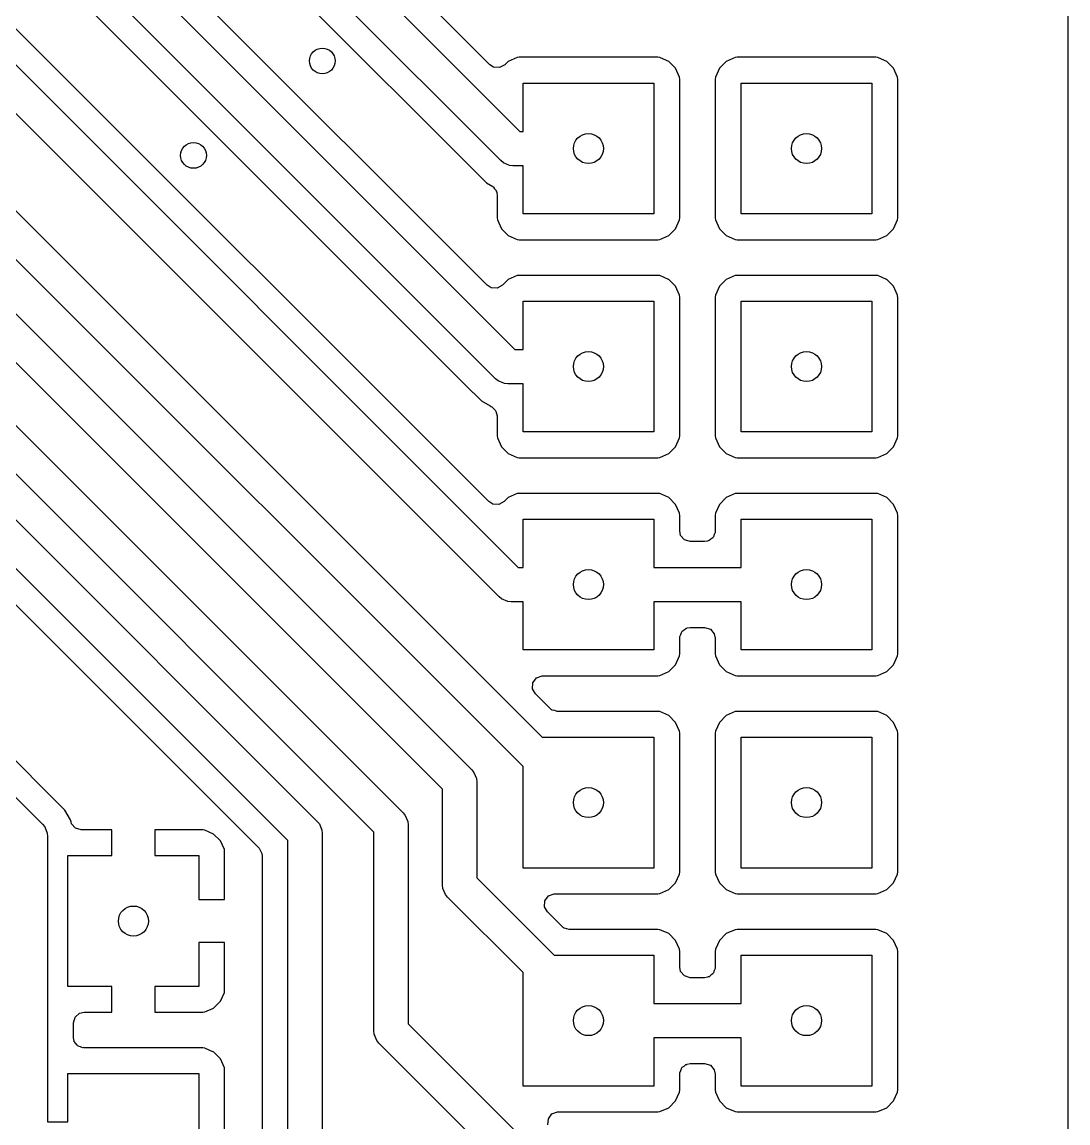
# Model space of a CAD drawing. Extents: x 0.22 to 2.58, y 0.22 to 2.18.
# Drawn here: x 2.102 to 2.582, y 1.202 to 1.707 of the extents above; entities that cross this region are included whole.
import ezdxf

# ---------------------------------------------------------------- set-up
doc = ezdxf.new("R2010")
doc.units = 0
doc.header["$MEASUREMENT"] = 0
doc.layers.add('BLACK', color=7, linetype='CONTINUOUS')

msp = doc.modelspace()

# ---------------------------------------------------------------- linework, layer by layer
at = {"layer": 'BLACK', "linetype": 'CONTINUOUS'}
for p, q in [((2.58211, 2.1772), (2.58211, 0.22278)), ((2.2162, 1.77132), (2.33082, 1.65669)), ((2.317, 1.68725), (2.23405, 1.77019)), ((2.32199, 1.64325), (2.20737, 1.75787)), ((2.2039, 1.74461), (2.31179, 1.63672)), ((2.1473, 1.73785), (2.32846, 1.55669)), ((2.31582, 1.58607), (2.16417, 1.73771)), ((2.31963, 1.54325), (2.13847, 1.72441)), ((2.135, 1.71115), (2.30926, 1.53689)), ((2.08234, 1.70439), (2.33003, 1.45669)), ((2.3166, 1.48685), (2.09921, 1.70424)), ((2.3212, 1.44325), (2.07351, 1.69094)), ((2.31874, 1.68612), (2.317, 1.68725)), ((2.3239, 1.68725), (2.32149, 1.68593)), ((2.3254, 1.68875), (2.3239, 1.68725)), ((2.32945, 1.69053), (2.3254, 1.68875)), ((2.3254, 1.68875), (2.3254, 1.68875)), ((2.33044, 1.69065), (2.32945, 1.69053)), ((2.32945, 1.69053), (2.32945, 1.69053)), ((2.39397, 1.69065), (2.33044, 1.69065)), ((2.33044, 1.69065), (2.33044, 1.69065)), ((2.39496, 1.69053), (2.39397, 1.69065)), ((2.39803, 1.68918), (2.39496, 1.69053)), ((2.39901, 1.68875), (2.39803, 1.68918)), ((2.40213, 1.68562), (2.39901, 1.68875)), ((2.4254, 1.68875), (2.42228, 1.68562)), ((2.42945, 1.69053), (2.4254, 1.68875)), ((2.43044, 1.69065), (2.42945, 1.69053)), ((2.42945, 1.69053), (2.42945, 1.69053)), ((2.49397, 1.69065), (2.43044, 1.69065)), ((2.43044, 1.69065), (2.43044, 1.69065)), ((2.49496, 1.69053), (2.49397, 1.69065)), ((2.49803, 1.68918), (2.49496, 1.69053)), ((2.49901, 1.68875), (2.49803, 1.68918)), ((2.50213, 1.68562), (2.49901, 1.68875)), ((2.32149, 1.68593), (2.31874, 1.68612)), ((2.40392, 1.68157), (2.40213, 1.68562)), ((2.40404, 1.68059), (2.40392, 1.68157)), ((2.40392, 1.68157), (2.40392, 1.68157)), ((2.40392, 1.68157), (2.40392, 1.68157)), ((2.42049, 1.68157), (2.42037, 1.68059)), ((2.42228, 1.68562), (2.42049, 1.68157)), ((2.42049, 1.68157), (2.42049, 1.68157)), ((2.50392, 1.68157), (2.50213, 1.68562)), ((2.50395, 1.68133), (2.50392, 1.68157)), ((2.50392, 1.68157), (2.50392, 1.68157)), ((2.50392, 1.68157), (2.50392, 1.68157)), ((2.3322, 1.65669), (2.3322, 1.67882)), ((2.3322, 1.67882), (2.3922, 1.67882)), ((2.3922, 1.67882), (2.3922, 1.61882)), ((2.40404, 1.61705), (2.40404, 1.68059)), ((2.40404, 1.68059), (2.40404, 1.68059)), ((2.40404, 1.68059), (2.40404, 1.68059)), ((2.40404, 1.68059), (2.40404, 1.68059)), ((2.42037, 1.68059), (2.42037, 1.61705)), ((2.4322, 1.61882), (2.4322, 1.67882)), ((2.4322, 1.67882), (2.4922, 1.67882)), ((2.4922, 1.67882), (2.4922, 1.61882)), ((2.50404, 1.68059), (2.50395, 1.68133)), ((2.50404, 1.61705), (2.50404, 1.68059)), ((2.04887, 1.67092), (2.34098, 1.37882)), ((2.3322, 1.36532), (2.04005, 1.65748)), ((2.33082, 1.65669), (2.3322, 1.65669)), ((2.32318, 1.64227), (2.32199, 1.64325)), ((2.32602, 1.6411), (2.32318, 1.64227)), ((2.0351, 1.63746), (2.30872, 1.36384)), ((2.31179, 1.63672), (2.31179, 1.63672)), ((2.31179, 1.63672), (2.31546, 1.63305)), ((2.32756, 1.64094), (2.32602, 1.6411)), ((2.3322, 1.64094), (2.32756, 1.64094)), ((2.3322, 1.61882), (2.3322, 1.64094)), ((2.31546, 1.63305), (2.31829, 1.63142)), ((2.31829, 1.63142), (2.3186, 1.63116)), ((2.3186, 1.63116), (2.31915, 1.63035)), ((2.31915, 1.63035), (2.31983, 1.62963)), ((2.31983, 1.62963), (2.31994, 1.62918)), ((2.31994, 1.62918), (2.32014, 1.62888)), ((2.32014, 1.62888), (2.32016, 1.62829)), ((2.32016, 1.62829), (2.32037, 1.6274)), ((2.32037, 1.6274), (2.32037, 1.61705)), ((2.29528, 1.35501), (2.02627, 1.62402)), ((2.32037, 1.61705), (2.32037, 1.61705)), ((2.32037, 1.61705), (2.32049, 1.61606)), ((2.32049, 1.61606), (2.32049, 1.61606)), ((2.32049, 1.61606), (2.32228, 1.61202)), ((2.3922, 1.61882), (2.3322, 1.61882)), ((2.40213, 1.61202), (2.40392, 1.61606)), ((2.40392, 1.61606), (2.40404, 1.61705)), ((2.42037, 1.61705), (2.42037, 1.61705)), ((2.42037, 1.61705), (2.42049, 1.61606)), ((2.42049, 1.61606), (2.42049, 1.61606)), ((2.42049, 1.61606), (2.42228, 1.61202)), ((2.4922, 1.61882), (2.4322, 1.61882)), ((2.50213, 1.61202), (2.50392, 1.61606)), ((2.50392, 1.61606), (2.50404, 1.61705)), ((2.32228, 1.61202), (2.32228, 1.61202)), ((2.32228, 1.61202), (2.3254, 1.60889)), ((2.39901, 1.60889), (2.40213, 1.61202)), ((2.42228, 1.61202), (2.42228, 1.61202)), ((2.42228, 1.61202), (2.4254, 1.60889)), ((2.49901, 1.60889), (2.50213, 1.61202)), ((2.3254, 1.60889), (2.32945, 1.6071)), ((2.32945, 1.6071), (2.33044, 1.60699)), ((2.33044, 1.60699), (2.39397, 1.60699)), ((2.39397, 1.60699), (2.39496, 1.6071)), ((2.39397, 1.60699), (2.39397, 1.60699)), ((2.39397, 1.60699), (2.39397, 1.60699)), ((2.39496, 1.6071), (2.39901, 1.60889)), ((2.39496, 1.6071), (2.39496, 1.6071)), ((2.39496, 1.6071), (2.39496, 1.6071)), ((2.4254, 1.60889), (2.42945, 1.6071)), ((2.42945, 1.6071), (2.43044, 1.60699)), ((2.43044, 1.60699), (2.49397, 1.60699)), ((2.49397, 1.60699), (2.49496, 1.6071)), ((2.49397, 1.60699), (2.49397, 1.60699)), ((2.49397, 1.60699), (2.49397, 1.60699)), ((2.49496, 1.6071), (2.49901, 1.60889)), ((2.49496, 1.6071), (2.49496, 1.6071)), ((2.49496, 1.6071), (2.49496, 1.6071)), ((2.01738, 1.60399), (2.27722, 1.34415)), ((2.26378, 1.33532), (2.00855, 1.59055)), ((2.31756, 1.58494), (2.31582, 1.58607)), ((2.32272, 1.58607), (2.32031, 1.58475)), ((2.3254, 1.58875), (2.32272, 1.58607)), ((2.32945, 1.59053), (2.3254, 1.58875)), ((2.33044, 1.59065), (2.32945, 1.59053)), ((2.32945, 1.59053), (2.32945, 1.59053)), ((2.39397, 1.59065), (2.33044, 1.59065)), ((2.33044, 1.59065), (2.33044, 1.59065)), ((2.39496, 1.59053), (2.39397, 1.59065)), ((2.39892, 1.58879), (2.39496, 1.59053)), ((2.39901, 1.58875), (2.39892, 1.58879)), ((2.40213, 1.58562), (2.39901, 1.58875)), ((2.40392, 1.58157), (2.40213, 1.58562)), ((2.42228, 1.58562), (2.42049, 1.58157)), ((2.4254, 1.58875), (2.42228, 1.58562)), ((2.42945, 1.59053), (2.4254, 1.58875)), ((2.43044, 1.59065), (2.42945, 1.59053)), ((2.42945, 1.59053), (2.42945, 1.59053)), ((2.49397, 1.59065), (2.43044, 1.59065)), ((2.43044, 1.59065), (2.43044, 1.59065)), ((2.49496, 1.59053), (2.49397, 1.59065)), ((2.49892, 1.58879), (2.49496, 1.59053)), ((2.49901, 1.58875), (2.49892, 1.58879)), ((2.50213, 1.58562), (2.49901, 1.58875)), ((2.50392, 1.58157), (2.50213, 1.58562)), ((2.32031, 1.58475), (2.31756, 1.58494)), ((2.40404, 1.58059), (2.40392, 1.58157)), ((2.40392, 1.58157), (2.40392, 1.58157)), ((2.40392, 1.58157), (2.40392, 1.58157)), ((2.40404, 1.51705), (2.40404, 1.58059)), ((2.40404, 1.58059), (2.40404, 1.58059)), ((2.40404, 1.58059), (2.40404, 1.58059)), ((2.40404, 1.58059), (2.40404, 1.58059)), ((2.42049, 1.58157), (2.42037, 1.58059)), ((2.42037, 1.58059), (2.42037, 1.51705)), ((2.42049, 1.58157), (2.42049, 1.58157)), ((2.50399, 1.58094), (2.50392, 1.58157)), ((2.50392, 1.58157), (2.50392, 1.58157)), ((2.50392, 1.58157), (2.50392, 1.58157)), ((2.50404, 1.58059), (2.50399, 1.58094)), ((2.50404, 1.51705), (2.50404, 1.58059)), ((2.3322, 1.55669), (2.3322, 1.57882)), ((2.3322, 1.57882), (2.3922, 1.57882)), ((2.3922, 1.57882), (2.3922, 1.51882)), ((2.4322, 1.51882), (2.4322, 1.57882)), ((2.4322, 1.57882), (2.4922, 1.57882)), ((2.4922, 1.57882), (2.4922, 1.51882)), ((2.00754, 1.57053), (2.23785, 1.34021)), ((2.22441, 1.33138), (1.99871, 1.55709)), ((2.32846, 1.55669), (2.3322, 1.55669)), ((1.99524, 1.54383), (2.21115, 1.32791)), ((2.32082, 1.54227), (2.31963, 1.54325)), ((2.32366, 1.5411), (2.32082, 1.54227)), ((2.3252, 1.54094), (2.32366, 1.5411)), ((2.3322, 1.54094), (2.3252, 1.54094)), ((2.3322, 1.51882), (2.3322, 1.54094)), ((1.91368, 1.53706), (2.11187, 1.33887)), ((2.12207, 1.34541), (1.93055, 1.53692)), ((2.30926, 1.53689), (2.30926, 1.53689)), ((2.30926, 1.53689), (2.30943, 1.53672)), ((2.30943, 1.53672), (2.30943, 1.53672)), ((2.30943, 1.53672), (2.3131, 1.53305)), ((2.3131, 1.53305), (2.31707, 1.53076)), ((2.31707, 1.53076), (2.31759, 1.53046)), ((2.31759, 1.53046), (2.31761, 1.53045)), ((2.31761, 1.53045), (2.31789, 1.53029)), ((2.31789, 1.53029), (2.31865, 1.52951)), ((2.31865, 1.52951), (2.3195, 1.52883)), ((2.3195, 1.52883), (2.3196, 1.52854)), ((2.3196, 1.52854), (2.31981, 1.52832)), ((2.31981, 1.52832), (2.32003, 1.52725)), ((2.32003, 1.52725), (2.32037, 1.52622)), ((2.32037, 1.52622), (2.32037, 1.52604)), ((2.32037, 1.52604), (2.32037, 1.51705)), ((2.32037, 1.51705), (2.32037, 1.51705)), ((2.32037, 1.51705), (2.32049, 1.51606)), ((2.32049, 1.51606), (2.32049, 1.51606)), ((2.32049, 1.51606), (2.32228, 1.51202)), ((2.3922, 1.51882), (2.3322, 1.51882)), ((2.40213, 1.51202), (2.40392, 1.51606)), ((2.40392, 1.51606), (2.40404, 1.51705)), ((2.42037, 1.51705), (2.42037, 1.51705)), ((2.42037, 1.51705), (2.42049, 1.51606)), ((2.42049, 1.51606), (2.42049, 1.51606)), ((2.42049, 1.51606), (2.42228, 1.51202)), ((2.4922, 1.51882), (2.4322, 1.51882)), ((2.50213, 1.51202), (2.50392, 1.51606)), ((2.50392, 1.51606), (2.50404, 1.51705)), ((2.32228, 1.51202), (2.32228, 1.51202)), ((2.32228, 1.51202), (2.3254, 1.50889)), ((2.39901, 1.50889), (2.40213, 1.51202)), ((2.42228, 1.51202), (2.42228, 1.51202)), ((2.42228, 1.51202), (2.4254, 1.50889)), ((2.49901, 1.50889), (2.50213, 1.51202)), ((2.3254, 1.50889), (2.32945, 1.5071)), ((2.32945, 1.5071), (2.33044, 1.50699)), ((2.33044, 1.50699), (2.39397, 1.50699)), ((2.39397, 1.50699), (2.39496, 1.5071)), ((2.39397, 1.50699), (2.39397, 1.50699)), ((2.39397, 1.50699), (2.39397, 1.50699)), ((2.39496, 1.5071), (2.39901, 1.50889)), ((2.39496, 1.5071), (2.39496, 1.5071)), ((2.39496, 1.5071), (2.39496, 1.5071)), ((2.4254, 1.50889), (2.42945, 1.5071)), ((2.42945, 1.5071), (2.43044, 1.50699)), ((2.43044, 1.50699), (2.49397, 1.50699)), ((2.49397, 1.50699), (2.49496, 1.5071)), ((2.49397, 1.50699), (2.49397, 1.50699)), ((2.49397, 1.50699), (2.49397, 1.50699)), ((2.49496, 1.5071), (2.49901, 1.50889)), ((2.49496, 1.5071), (2.49496, 1.5071)), ((2.49496, 1.5071), (2.49496, 1.5071)), ((2.32945, 1.49053), (2.3254, 1.48875)), ((2.33044, 1.49065), (2.32945, 1.49053)), ((2.32945, 1.49053), (2.32945, 1.49053)), ((2.39397, 1.49065), (2.33044, 1.49065)), ((2.33044, 1.49065), (2.33044, 1.49065)), ((2.39496, 1.49053), (2.39397, 1.49065)), ((2.39901, 1.48875), (2.39496, 1.49053)), ((2.42945, 1.49053), (2.4254, 1.48875)), ((2.43044, 1.49065), (2.42945, 1.49053)), ((2.42945, 1.49053), (2.42945, 1.49053)), ((2.49397, 1.49065), (2.43044, 1.49065)), ((2.43044, 1.49065), (2.43044, 1.49065)), ((2.49496, 1.49053), (2.49397, 1.49065)), ((2.49901, 1.48875), (2.49496, 1.49053)), ((2.31835, 1.48573), (2.3166, 1.48685)), ((2.32109, 1.48554), (2.31835, 1.48573)), ((2.32351, 1.48685), (2.32109, 1.48554)), ((2.3254, 1.48875), (2.32351, 1.48685)), ((2.40213, 1.48562), (2.39901, 1.48875)), ((2.39901, 1.48875), (2.39901, 1.48875)), ((2.40392, 1.48157), (2.40213, 1.48562)), ((2.42228, 1.48562), (2.42049, 1.48157)), ((2.4254, 1.48875), (2.42228, 1.48562)), ((2.50213, 1.48562), (2.49901, 1.48875)), ((2.49901, 1.48875), (2.49901, 1.48875)), ((2.50392, 1.48157), (2.50213, 1.48562)), ((2.40395, 1.4813), (2.40392, 1.48157)), ((2.40392, 1.48157), (2.40392, 1.48157)), ((2.40392, 1.48157), (2.40392, 1.48157)), ((2.40404, 1.48059), (2.40395, 1.4813)), ((2.40404, 1.48058), (2.40404, 1.48059)), ((2.40404, 1.47341), (2.40404, 1.48058)), ((2.42049, 1.48157), (2.42037, 1.48059)), ((2.42037, 1.48059), (2.42037, 1.47341)), ((2.42049, 1.48157), (2.42049, 1.48157)), ((2.50395, 1.4813), (2.50392, 1.48157)), ((2.50392, 1.48157), (2.50392, 1.48157)), ((2.50392, 1.48157), (2.50392, 1.48157)), ((2.50404, 1.48059), (2.50395, 1.4813)), ((2.50404, 1.41705), (2.50404, 1.48059)), ((2.3322, 1.45669), (2.3322, 1.47882)), ((2.3322, 1.47882), (2.3922, 1.47882)), ((2.3922, 1.47882), (2.3922, 1.45669)), ((2.4322, 1.45669), (2.4322, 1.47882)), ((2.4322, 1.47882), (2.4922, 1.47882)), ((2.4922, 1.47882), (2.4922, 1.41882)), ((2.40448, 1.47138), (2.40404, 1.47341)), ((2.40628, 1.4693), (2.40448, 1.47138)), ((2.41831, 1.46965), (2.41752, 1.46896)), ((2.41918, 1.47021), (2.41831, 1.46965)), ((2.41933, 1.47053), (2.41918, 1.47021)), ((2.4196, 1.47077), (2.41933, 1.47053)), ((2.41989, 1.47176), (2.4196, 1.47077)), ((2.42032, 1.47271), (2.41989, 1.47176)), ((2.42037, 1.47341), (2.42027, 1.47306)), ((2.42027, 1.47306), (2.42032, 1.47271)), ((2.40892, 1.46852), (2.40628, 1.4693)), ((2.41549, 1.46852), (2.40892, 1.46852)), ((2.41687, 1.46872), (2.41549, 1.46852)), ((2.41711, 1.46887), (2.41687, 1.46872)), ((2.41752, 1.46896), (2.41711, 1.46887)), ((2.33003, 1.45669), (2.3322, 1.45669)), ((2.3922, 1.45669), (2.4322, 1.45669)), ((2.3224, 1.44227), (2.3212, 1.44325)), ((2.32524, 1.4411), (2.3224, 1.44227)), ((2.32677, 1.44094), (2.32524, 1.4411)), ((2.3322, 1.44094), (2.32677, 1.44094)), ((2.3322, 1.41882), (2.3322, 1.44094)), ((2.4322, 1.44094), (2.3922, 1.44094)), ((2.3922, 1.44094), (2.3922, 1.41882)), ((2.4322, 1.41882), (2.4322, 1.44094)), ((2.40754, 1.42892), (2.40892, 1.42911)), ((2.40892, 1.42911), (2.41549, 1.42911)), ((2.41549, 1.42911), (2.41813, 1.42834)), ((2.40404, 1.42423), (2.40414, 1.42457)), ((2.40404, 1.41705), (2.40404, 1.42423)), ((2.40409, 1.42493), (2.40452, 1.42587)), ((2.40414, 1.42457), (2.40409, 1.42493)), ((2.40452, 1.42587), (2.40481, 1.42687)), ((2.40481, 1.42687), (2.40508, 1.42711)), ((2.40508, 1.42711), (2.40523, 1.42743)), ((2.40523, 1.42743), (2.4061, 1.42799)), ((2.4061, 1.42799), (2.40689, 1.42867)), ((2.40689, 1.42867), (2.4073, 1.42876)), ((2.4073, 1.42876), (2.40754, 1.42892)), ((2.41813, 1.42834), (2.41993, 1.42626)), ((2.41993, 1.42626), (2.42037, 1.42423)), ((2.42037, 1.42423), (2.42037, 1.41705)), ((2.3922, 1.41882), (2.3322, 1.41882)), ((2.40213, 1.41202), (2.40392, 1.41606)), ((2.40392, 1.41606), (2.40404, 1.41705)), ((2.42037, 1.41705), (2.42037, 1.41705)), ((2.42037, 1.41705), (2.42049, 1.41606)), ((2.42049, 1.41606), (2.42049, 1.41606)), ((2.42049, 1.41606), (2.42228, 1.41202)), ((2.4922, 1.41882), (2.4322, 1.41882)), ((2.50213, 1.41202), (2.50392, 1.41606)), ((2.50392, 1.41606), (2.50404, 1.41705)), ((2.39496, 1.4071), (2.39901, 1.40889)), ((2.39901, 1.40889), (2.40213, 1.41202)), ((2.42228, 1.41202), (2.42228, 1.41202)), ((2.42228, 1.41202), (2.4254, 1.40889)), ((2.4254, 1.40889), (2.42945, 1.4071)), ((2.49496, 1.4071), (2.49901, 1.40889)), ((2.49901, 1.40889), (2.50213, 1.41202)), ((2.33675, 1.40381), (2.3384, 1.40601)), ((2.3384, 1.40601), (2.34098, 1.40698)), ((2.34098, 1.40698), (2.34132, 1.40699)), ((2.34132, 1.40699), (2.39397, 1.40699)), ((2.39397, 1.40699), (2.39496, 1.4071)), ((2.39397, 1.40699), (2.39397, 1.40699)), ((2.39397, 1.40699), (2.39397, 1.40699)), ((2.39496, 1.4071), (2.39496, 1.4071)), ((2.39496, 1.4071), (2.39496, 1.4071)), ((2.42945, 1.4071), (2.43044, 1.40699)), ((2.43044, 1.40699), (2.49397, 1.40699)), ((2.49397, 1.40699), (2.49496, 1.4071)), ((2.49397, 1.40699), (2.49397, 1.40699)), ((2.49397, 1.40699), (2.49397, 1.40699)), ((2.49496, 1.4071), (2.49496, 1.4071)), ((2.49496, 1.4071), (2.49496, 1.4071)), ((2.33656, 1.40107), (2.33675, 1.40381)), ((2.33787, 1.39865), (2.33656, 1.40107)), ((2.34445, 1.39208), (2.33787, 1.39865)), ((2.34526, 1.39142), (2.34445, 1.39208)), ((2.34536, 1.39139), (2.34526, 1.39142)), ((2.34556, 1.39125), (2.34536, 1.39139)), ((2.34674, 1.39099), (2.34556, 1.39125)), ((2.3479, 1.39065), (2.34674, 1.39099)), ((2.39397, 1.39065), (2.3479, 1.39065)), ((2.39496, 1.39053), (2.39397, 1.39065)), ((2.39397, 1.39065), (2.39397, 1.39065)), ((2.39901, 1.38875), (2.39496, 1.39053)), ((2.40213, 1.38562), (2.39901, 1.38875)), ((2.39901, 1.38875), (2.39901, 1.38875)), ((2.4254, 1.38875), (2.42228, 1.38562)), ((2.42945, 1.39053), (2.4254, 1.38875)), ((2.43044, 1.39065), (2.42945, 1.39053)), ((2.42945, 1.39053), (2.42945, 1.39053)), ((2.49397, 1.39065), (2.43044, 1.39065)), ((2.43044, 1.39065), (2.43044, 1.39065)), ((2.49496, 1.39053), (2.49397, 1.39065)), ((2.49901, 1.38875), (2.49496, 1.39053)), ((2.50213, 1.38562), (2.49901, 1.38875)), ((2.49901, 1.38875), (2.49901, 1.38875)), ((2.40392, 1.38157), (2.40213, 1.38562)), ((2.42228, 1.38562), (2.42049, 1.38157)), ((2.50392, 1.38157), (2.50213, 1.38562)), ((2.34098, 1.37882), (2.3922, 1.37882)), ((2.3922, 1.37882), (2.3922, 1.31882)), ((2.40404, 1.38059), (2.40392, 1.38157)), ((2.40392, 1.38157), (2.40392, 1.38157)), ((2.40392, 1.38157), (2.40392, 1.38157)), ((2.40404, 1.31705), (2.40404, 1.38059)), ((2.40404, 1.38059), (2.40404, 1.38059)), ((2.40404, 1.38059), (2.40404, 1.38059)), ((2.40404, 1.38059), (2.40404, 1.38059)), ((2.42049, 1.38157), (2.42037, 1.38059)), ((2.42037, 1.38059), (2.42037, 1.31705)), ((2.42049, 1.38157), (2.42049, 1.38157)), ((2.4322, 1.31882), (2.4322, 1.37882)), ((2.4322, 1.37882), (2.4922, 1.37882)), ((2.4922, 1.37882), (2.4922, 1.31882)), ((2.50404, 1.38059), (2.50392, 1.38157)), ((2.50392, 1.38157), (2.50392, 1.38157)), ((2.50392, 1.38157), (2.50392, 1.38157)), ((2.50404, 1.31705), (2.50404, 1.38059)), ((2.50404, 1.38059), (2.50404, 1.38059)), ((2.30872, 1.36384), (2.3097, 1.36264)), ((2.3322, 1.31882), (2.3322, 1.36532)), ((2.3097, 1.36264), (2.31087, 1.3598)), ((2.31087, 1.3598), (2.31102, 1.35827)), ((2.29528, 1.31102), (2.29528, 1.35501)), ((2.31102, 1.35827), (2.31102, 1.31429)), ((2.12466, 1.34091), (2.12207, 1.34541)), ((2.27722, 1.34415), (2.2782, 1.34296)), ((2.11187, 1.33887), (2.11285, 1.33768)), ((2.12493, 1.33992), (2.12466, 1.34091)), ((2.12466, 1.34091), (2.12466, 1.34091)), ((2.12466, 1.34091), (2.12466, 1.34091)), ((2.1252, 1.33915), (2.12493, 1.33992)), ((2.127, 1.33707), (2.1252, 1.33915)), ((2.23785, 1.34021), (2.23883, 1.33902)), ((2.23883, 1.33902), (2.24001, 1.33618)), ((2.2782, 1.34296), (2.27938, 1.34012)), ((2.27938, 1.34012), (2.27953, 1.33858)), ((2.27953, 1.33858), (2.27953, 1.24736)), ((2.11285, 1.33768), (2.11402, 1.33484)), ((2.11402, 1.33484), (2.11417, 1.33331)), ((2.11417, 1.33331), (2.11417, 1.20236)), ((2.12964, 1.3363), (2.127, 1.33707)), ((2.1437, 1.3363), (2.12964, 1.3363)), ((2.1437, 1.32449), (2.1437, 1.3363)), ((2.18531, 1.3363), (2.16339, 1.3363)), ((2.16339, 1.3363), (2.16339, 1.32449)), ((2.18629, 1.33618), (2.18531, 1.3363)), ((2.19033, 1.3344), (2.18629, 1.33618)), ((2.19346, 1.33128), (2.19033, 1.3344)), ((2.19033, 1.3344), (2.19033, 1.3344)), ((2.24001, 1.33618), (2.24016, 1.33465)), ((2.24016, 1.33465), (2.24016, 1.18043)), ((2.26378, 1.24409), (2.26378, 1.33532)), ((2.19524, 1.32724), (2.19346, 1.33128)), ((2.19346, 1.33128), (2.19346, 1.33128)), ((2.22441, 1.17717), (2.22441, 1.33138)), ((2.12354, 1.26449), (2.12354, 1.32449)), ((2.12354, 1.32449), (2.1437, 1.32449)), ((2.16339, 1.32449), (2.18354, 1.32449)), ((2.18354, 1.32449), (2.18354, 1.30433)), ((2.19535, 1.32625), (2.19524, 1.32724)), ((2.19524, 1.32724), (2.19524, 1.32724)), ((2.19535, 1.30433), (2.19535, 1.32625)), ((2.19535, 1.32625), (2.19535, 1.32625)), ((2.21115, 1.32791), (2.21247, 1.3255)), ((2.21247, 1.3255), (2.21258, 1.32446)), ((2.21258, 1.32446), (2.21258, 1.1814)), ((2.3922, 1.31882), (2.3322, 1.31882)), ((2.4922, 1.31882), (2.4322, 1.31882)), ((2.31102, 1.31429), (2.34649, 1.27882)), ((2.40213, 1.31202), (2.40392, 1.31606)), ((2.40392, 1.31606), (2.40404, 1.31705)), ((2.42037, 1.31705), (2.42037, 1.31705)), ((2.42037, 1.31705), (2.42049, 1.31606)), ((2.42049, 1.31606), (2.42049, 1.31606)), ((2.42049, 1.31606), (2.42228, 1.31202)), ((2.50213, 1.31202), (2.50392, 1.31606)), ((2.50392, 1.31606), (2.50404, 1.31705)), ((2.29543, 1.30949), (2.29528, 1.31102)), ((2.2966, 1.30665), (2.29543, 1.30949)), ((2.39496, 1.3071), (2.39901, 1.30889)), ((2.39901, 1.30889), (2.40213, 1.31202)), ((2.42228, 1.31202), (2.42228, 1.31202)), ((2.42228, 1.31202), (2.4254, 1.30889)), ((2.4254, 1.30889), (2.42945, 1.3071)), ((2.49496, 1.3071), (2.49901, 1.30889)), ((2.49901, 1.30889), (2.50213, 1.31202)), ((2.18354, 1.30433), (2.19535, 1.30433)), ((2.29758, 1.30546), (2.2966, 1.30665)), ((2.3322, 1.27083), (2.29758, 1.30546)), ((2.34207, 1.30107), (2.34226, 1.30381)), ((2.34226, 1.30381), (2.34391, 1.30601)), ((2.34391, 1.30601), (2.34649, 1.30698)), ((2.34649, 1.30698), (2.34684, 1.30699)), ((2.34684, 1.30699), (2.39397, 1.30699)), ((2.39397, 1.30699), (2.39496, 1.3071)), ((2.39397, 1.30699), (2.39397, 1.30699)), ((2.39397, 1.30699), (2.39397, 1.30699)), ((2.39397, 1.30699), (2.39397, 1.30699)), ((2.39496, 1.3071), (2.39496, 1.3071)), ((2.39496, 1.3071), (2.39496, 1.3071)), ((2.42945, 1.3071), (2.43044, 1.30699)), ((2.43044, 1.30699), (2.49397, 1.30699)), ((2.49397, 1.30699), (2.49496, 1.3071)), ((2.49397, 1.30699), (2.49397, 1.30699)), ((2.49397, 1.30699), (2.49397, 1.30699)), ((2.49496, 1.3071), (2.49496, 1.3071)), ((2.49496, 1.3071), (2.49496, 1.3071)), ((2.34339, 1.29865), (2.34207, 1.30107)), ((2.34996, 1.29208), (2.34339, 1.29865)), ((2.35077, 1.29142), (2.34996, 1.29208)), ((2.35088, 1.29139), (2.35077, 1.29142)), ((2.35107, 1.29125), (2.35088, 1.29139)), ((2.35225, 1.29099), (2.35107, 1.29125)), ((2.35341, 1.29065), (2.35225, 1.29099)), ((2.39397, 1.29065), (2.35341, 1.29065)), ((2.39496, 1.29053), (2.39397, 1.29065)), ((2.39397, 1.29065), (2.39397, 1.29065)), ((2.39901, 1.28875), (2.39496, 1.29053)), ((2.40213, 1.28562), (2.39901, 1.28875)), ((2.39901, 1.28875), (2.39901, 1.28875)), ((2.4254, 1.28875), (2.42228, 1.28562)), ((2.42945, 1.29053), (2.4254, 1.28875)), ((2.43044, 1.29065), (2.42945, 1.29053)), ((2.42945, 1.29053), (2.42945, 1.29053)), ((2.49397, 1.29065), (2.43044, 1.29065)), ((2.43044, 1.29065), (2.43044, 1.29065)), ((2.49496, 1.29053), (2.49397, 1.29065)), ((2.49901, 1.28875), (2.49496, 1.29053)), ((2.50213, 1.28562), (2.49901, 1.28875)), ((2.49901, 1.28875), (2.49901, 1.28875)), ((2.19535, 1.28465), (2.18354, 1.28465)), ((2.18354, 1.28465), (2.18354, 1.26449)), ((2.19535, 1.26272), (2.19535, 1.28465)), ((2.40392, 1.28157), (2.40213, 1.28562)), ((2.42228, 1.28562), (2.42049, 1.28157)), ((2.50392, 1.28157), (2.50213, 1.28562)), ((2.34649, 1.27882), (2.3922, 1.27882)), ((2.3922, 1.27882), (2.3922, 1.25669)), ((2.40404, 1.28059), (2.40392, 1.28157)), ((2.40392, 1.28157), (2.40392, 1.28157)), ((2.40392, 1.28157), (2.40392, 1.28157)), ((2.40404, 1.28058), (2.40404, 1.28059)), ((2.40404, 1.28059), (2.40404, 1.28059)), ((2.40404, 1.27341), (2.40404, 1.28058)), ((2.42049, 1.28157), (2.42037, 1.28059)), ((2.42037, 1.28059), (2.42037, 1.27341)), ((2.42049, 1.28157), (2.42049, 1.28157)), ((2.4322, 1.25669), (2.4322, 1.27882)), ((2.4322, 1.27882), (2.4922, 1.27882)), ((2.4922, 1.27882), (2.4922, 1.21882)), ((2.50404, 1.28059), (2.50392, 1.28157)), ((2.50392, 1.28157), (2.50392, 1.28157)), ((2.50392, 1.28157), (2.50392, 1.28157)), ((2.50404, 1.21705), (2.50404, 1.28059)), ((2.50404, 1.28059), (2.50404, 1.28059)), ((2.40448, 1.27138), (2.40404, 1.27341)), ((2.42032, 1.27271), (2.41989, 1.27176)), ((2.42037, 1.27341), (2.42027, 1.27306)), ((2.42027, 1.27306), (2.42032, 1.27271)), ((2.3322, 1.21882), (2.3322, 1.27083)), ((2.40628, 1.2693), (2.40448, 1.27138)), ((2.40892, 1.26852), (2.40628, 1.2693)), ((2.41549, 1.26852), (2.40892, 1.26852)), ((2.41687, 1.26872), (2.41549, 1.26852)), ((2.41711, 1.26887), (2.41687, 1.26872)), ((2.41752, 1.26896), (2.41711, 1.26887)), ((2.41831, 1.26965), (2.41752, 1.26896)), ((2.41918, 1.27021), (2.41831, 1.26965)), ((2.41933, 1.27053), (2.41918, 1.27021)), ((2.4196, 1.27077), (2.41933, 1.27053)), ((2.41989, 1.27176), (2.4196, 1.27077)), ((2.1437, 1.26449), (2.12354, 1.26449)), ((2.1437, 1.25268), (2.1437, 1.26449)), ((2.18354, 1.26449), (2.16339, 1.26449)), ((2.16339, 1.26449), (2.16339, 1.25268)), ((2.19524, 1.26174), (2.19535, 1.26272)), ((2.19535, 1.26272), (2.19535, 1.26272)), ((2.19033, 1.25458), (2.19346, 1.2577)), ((2.19346, 1.2577), (2.19524, 1.26174)), ((2.19346, 1.2577), (2.19346, 1.2577)), ((2.19524, 1.26174), (2.19524, 1.26174)), ((2.12886, 1.25224), (2.13089, 1.25268)), ((2.13089, 1.25268), (2.1437, 1.25268)), ((2.16339, 1.25268), (2.18531, 1.25268)), ((2.18531, 1.25268), (2.18629, 1.25279)), ((2.18531, 1.25268), (2.18531, 1.25268)), ((2.18629, 1.25279), (2.19033, 1.25458)), ((2.18629, 1.25279), (2.18629, 1.25279)), ((2.19033, 1.25458), (2.19033, 1.25458)), ((2.3922, 1.25669), (2.4322, 1.25669)), ((2.126, 1.2478), (2.12678, 1.25043)), ((2.126, 1.2412), (2.126, 1.2478)), ((2.12678, 1.25043), (2.12886, 1.25224)), ((2.27953, 1.24736), (2.34806, 1.17882)), ((2.26393, 1.24256), (2.26378, 1.24409)), ((2.26511, 1.23972), (2.26393, 1.24256)), ((2.1262, 1.23983), (2.126, 1.2412)), ((2.12636, 1.23959), (2.1262, 1.23983)), ((2.12645, 1.23917), (2.12636, 1.23959)), ((2.12713, 1.23839), (2.12645, 1.23917)), ((2.12769, 1.23751), (2.12713, 1.23839)), ((2.12801, 1.23736), (2.12769, 1.23751)), ((2.12825, 1.23709), (2.12801, 1.23736)), ((2.26609, 1.23853), (2.26511, 1.23972)), ((2.3322, 1.17241), (2.26609, 1.23853)), ((2.4322, 1.24094), (2.3922, 1.24094)), ((2.3922, 1.24094), (2.3922, 1.21882)), ((2.4322, 1.21882), (2.4322, 1.24094)), ((2.12924, 1.2368), (2.12825, 1.23709)), ((2.13019, 1.23637), (2.12924, 1.2368)), ((2.13054, 1.23642), (2.13019, 1.23637)), ((2.13089, 1.23632), (2.13054, 1.23642)), ((2.18531, 1.23632), (2.13089, 1.23632)), ((2.1863, 1.2362), (2.18531, 1.23632)), ((2.18531, 1.23632), (2.18531, 1.23632)), ((2.18862, 1.23518), (2.1863, 1.2362)), ((2.19035, 1.23442), (2.18862, 1.23518)), ((2.19347, 1.23129), (2.19035, 1.23442)), ((2.19526, 1.22724), (2.19347, 1.23129)), ((2.19537, 1.22626), (2.19526, 1.22724)), ((2.19526, 1.22724), (2.19526, 1.22724)), ((2.19526, 1.22724), (2.19526, 1.22724)), ((2.40481, 1.22687), (2.40508, 1.2271)), ((2.40508, 1.2271), (2.40523, 1.22743)), ((2.40523, 1.22743), (2.4061, 1.22799)), ((2.4061, 1.22799), (2.40689, 1.22867)), ((2.40689, 1.22867), (2.4073, 1.22876)), ((2.4073, 1.22876), (2.40754, 1.22892)), ((2.40754, 1.22892), (2.40892, 1.22911)), ((2.40892, 1.22911), (2.41549, 1.22911)), ((2.41549, 1.22911), (2.41813, 1.22834)), ((2.41813, 1.22834), (2.41993, 1.22626)), ((2.12354, 1.20236), (2.12354, 1.22449)), ((2.12354, 1.22449), (2.18354, 1.22449)), ((2.18354, 1.22449), (2.18354, 1.18192)), ((2.19537, 1.22625), (2.19537, 1.22626)), ((2.19537, 1.18885), (2.19537, 1.22625)), ((2.19537, 1.22625), (2.19537, 1.22625)), ((2.40404, 1.22423), (2.40414, 1.22457)), ((2.40404, 1.21705), (2.40404, 1.22423)), ((2.40409, 1.22493), (2.40452, 1.22587)), ((2.40414, 1.22457), (2.40409, 1.22493)), ((2.40452, 1.22587), (2.40481, 1.22687)), ((2.41993, 1.22626), (2.42037, 1.22423)), ((2.42037, 1.22423), (2.42037, 1.21705)), ((2.3922, 1.21882), (2.3322, 1.21882)), ((2.40392, 1.21606), (2.40404, 1.21705)), ((2.42037, 1.21705), (2.42037, 1.21705)), ((2.42037, 1.21705), (2.42049, 1.21606)), ((2.4922, 1.21882), (2.4322, 1.21882)), ((2.50392, 1.21606), (2.50404, 1.21705)), ((2.39901, 1.20889), (2.40213, 1.21202)), ((2.40213, 1.21202), (2.40392, 1.21606)), ((2.42049, 1.21606), (2.42049, 1.21606)), ((2.42049, 1.21606), (2.42228, 1.21202)), ((2.42228, 1.21202), (2.42228, 1.21202)), ((2.42228, 1.21202), (2.4254, 1.20889)), ((2.49901, 1.20889), (2.50213, 1.21202)), ((2.50213, 1.21202), (2.50392, 1.21606)), ((2.34549, 1.20601), (2.34806, 1.20698)), ((2.34806, 1.20698), (2.34841, 1.20699)), ((2.34841, 1.20699), (2.39397, 1.20699)), ((2.39397, 1.20699), (2.39496, 1.2071)), ((2.39397, 1.20699), (2.39397, 1.20699)), ((2.39397, 1.20699), (2.39397, 1.20699)), ((2.39397, 1.20699), (2.39397, 1.20699)), ((2.39496, 1.2071), (2.39901, 1.20889)), ((2.39496, 1.2071), (2.39496, 1.2071)), ((2.39496, 1.2071), (2.39496, 1.2071)), ((2.4254, 1.20889), (2.42945, 1.2071)), ((2.42945, 1.2071), (2.43044, 1.20699)), ((2.43044, 1.20699), (2.49397, 1.20699)), ((2.49397, 1.20699), (2.49496, 1.2071)), ((2.49397, 1.20699), (2.49397, 1.20699)), ((2.49397, 1.20699), (2.49397, 1.20699)), ((2.49496, 1.2071), (2.49901, 1.20889)), ((2.49496, 1.2071), (2.49496, 1.2071)), ((2.49496, 1.2071), (2.49496, 1.2071)), ((2.11417, 1.20236), (2.12354, 1.20236)), ((2.34364, 1.20107), (2.34384, 1.20381)), ((2.34384, 1.20381), (2.34549, 1.20601))]:
    msp.add_line(p, q, dxfattribs=at)
at = {"layer": 'BLACK'}
for centre, radius in [((2.24016, 1.68898), 0.00591), ((2.1811, 1.64567), 0.00591), ((2.3622, 1.64882), 0.00689), ((2.4622, 1.64882), 0.00689), ((2.3622, 1.54882), 0.00689), ((2.4622, 1.54882), 0.00689), ((2.3622, 1.44882), 0.00689), ((2.4622, 1.44882), 0.00689), ((2.3622, 1.34882), 0.00689), ((2.4622, 1.34882), 0.00689), ((2.15354, 1.29449), 0.00689), ((2.3622, 1.24882), 0.00689), ((2.4622, 1.24882), 0.00689)]:
    msp.add_circle(centre, radius, dxfattribs=at)
at = {"layer": 'WHITE'}
for centre, radius in [((2.24016, 1.68898), 0.00591), ((2.1811, 1.64567), 0.00591), ((2.3622, 1.64882), 0.00689), ((2.4622, 1.64882), 0.00689), ((2.3622, 1.54882), 0.00689), ((2.4622, 1.54882), 0.00689), ((2.3622, 1.44882), 0.00689), ((2.4622, 1.44882), 0.00689), ((2.3622, 1.34882), 0.00689), ((2.4622, 1.34882), 0.00689), ((2.15354, 1.29449), 0.00689), ((2.3622, 1.24882), 0.00689), ((2.4622, 1.24882), 0.00689)]:
    msp.add_circle(centre, radius, dxfattribs=at)

doc.saveas('drawing.dxf')
